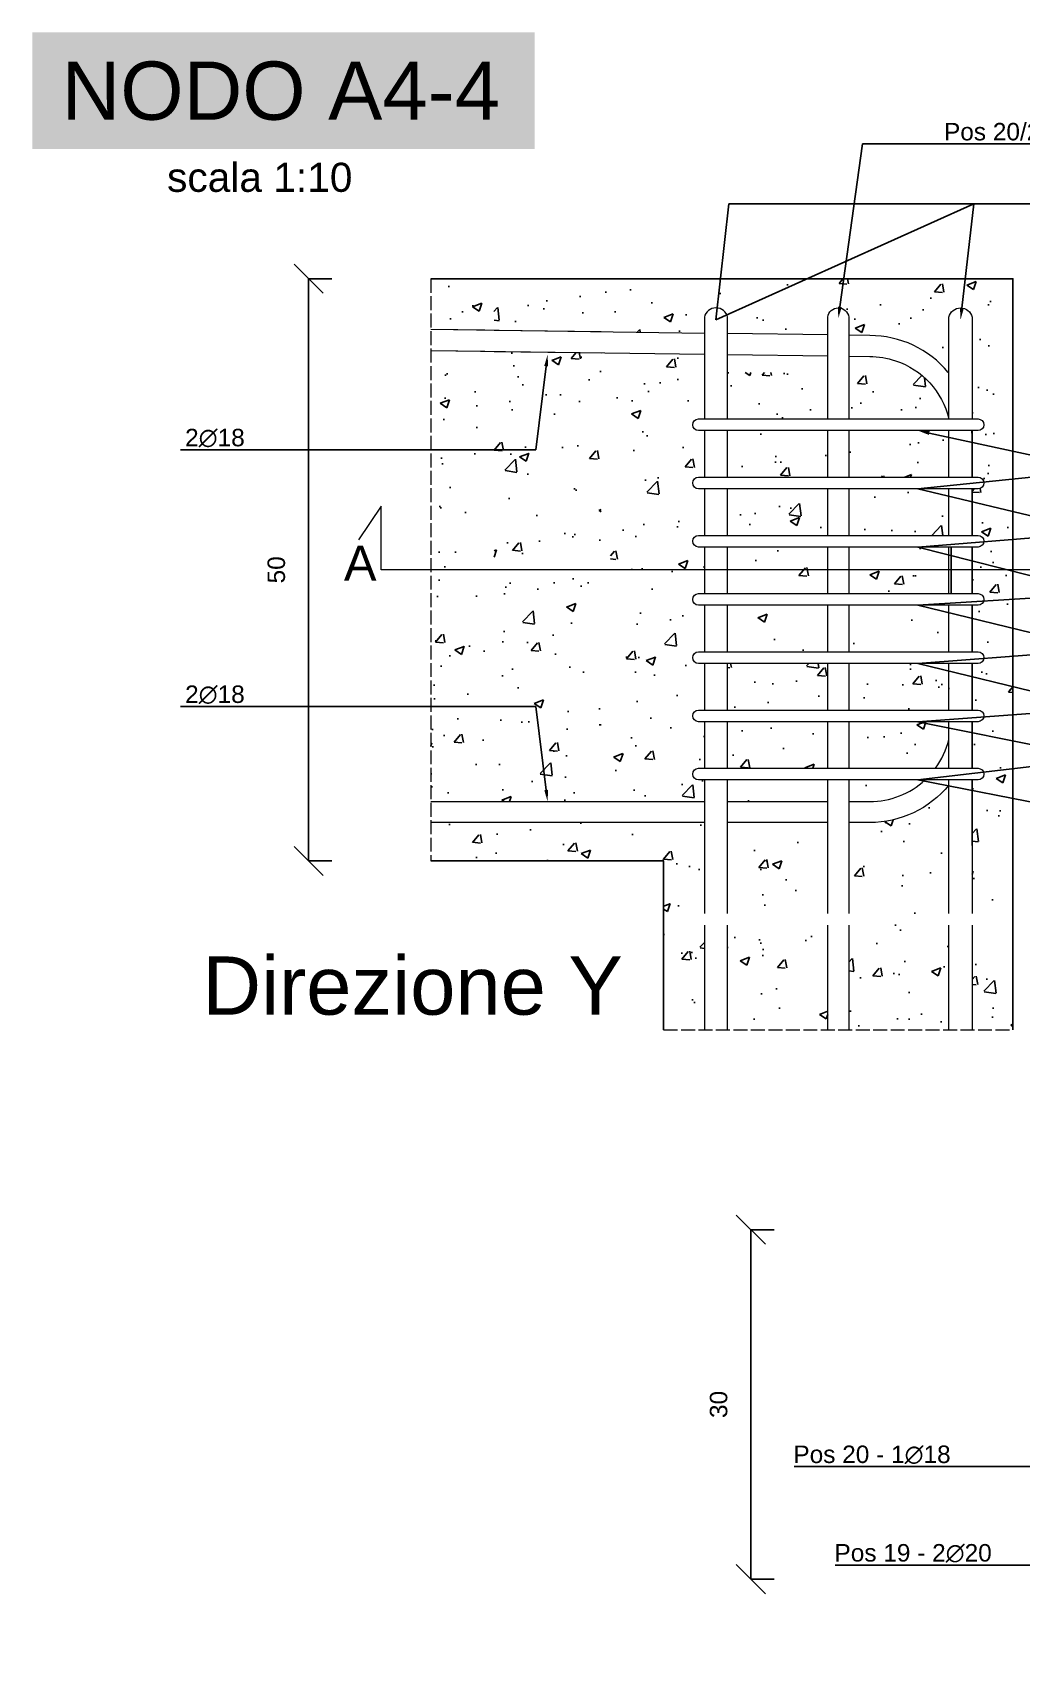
# Model space of a CAD drawing. Header units: millimetres. Extents: x -455371 to 117772, y -78417 to 116564.
# Drawn here: x -333745 to -332895, y 115171 to 116564 of the extents above; entities that cross this region are included whole.
import ezdxf
from ezdxf import colors
from ezdxf.entities.mleader import LeaderData, LeaderLine
from ezdxf.math import Vec2, Vec3

# ---------------------------------------------------------------- set-up
doc = ezdxf.new("R2010")
doc.units = ezdxf.units.MM
doc.linetypes.add('ACAD_ISO02W100', pattern=[15, 12, -3])
doc.layers.get('0').update_dxf_attribs({"color": 255})
for name, color, linetype, lineweight in [('armature', 5, 'Continuous', 18), ('Cls', 7, 'Continuous', 25), ('quote', 5, 'Continuous', 15), ('Scritte', 7, 'Continuous', 15), ('staffe', 10, 'Continuous', 15), ('tratteggio 1 a 50', 230, 'ACAD_ISO02W100', 15)]:
    doc.layers.add(name, color=color, linetype=linetype, lineweight=lineweight)
doc.layers.add('RETINI', color=253, linetype='Continuous')
doc.styles.get("Standard").update_dxf_attribs({"font": 'arial.ttf'})
doc.dimstyles.new('scala 1 a 10', dxfattribs={"dimtxt": 15, "dimasz": 25, "dimexe": 0.183, "dimexo": 0.1, "dimgap": 20, "dimtad": 2, "dimdec": 0, "dimlfac": 0.1, "dimzin": 0, "dimdsep": 46, "dimtxsty": 'Standard', "dimblk": 'OBLIQUE', "dimcen": -25, "dimadec": 0, "dimazin": 0, "dimtfac": 1, "dimtdec": 0, "dimtofl": 0, "dimtmove": 0, "dimatfit": 3, "dimfxl": 20, "dimfxlon": 1, "dimtolj": 1, "dimtzin": 0, "dimarcsym": 0})

# ---------------------------------------------------------------- blocks, each defined once
blk = doc.blocks.new('*U1365')
at = {"layer": 'staffe'}
blk.add_lwpolyline([(-120, 5), (120, 5, -1), (120, -5), (-120, -5, -1)], format="xyb", close=True, dxfattribs=at)
blk = doc.blocks.new('*U1366')
at = {"layer": 'armature', "color": 0, "linetype": 'ByBlock', "lineweight": -2, "transparency": 16777216}
for p in [(0, 300), (0, 250), (0, 200), (0, 150), (0, 100), (0, 50), (0, 0)]:
    blk.add_blockref('*U1365', p, dxfattribs=at)
blk = doc.blocks.new('_Oblique')
at = {"color": 0, "linetype": 'ByBlock', "lineweight": -2}
blk.add_line((-0.5, -0.5), (0.5, 0.5), dxfattribs=at)
blk = doc.blocks.new('*D2411')
at = {"layer": 'Defpoints', "color": 0, "transparency": 16777216}
for p in [(-332794.3, 115535.9), (-333127.6, 115235.9), (-332794.3, 115235.9)]:
    blk.add_point(p, dxfattribs=at)
at = {"layer": 'quote', "color": 0, "lineweight": -2, "transparency": 16777216}
for p, q in [((-333107.6, 115535.9), (-333127.7, 115535.9)), ((-333127.6, 115535.9), (-333127.6, 115235.9)), ((-333107.6, 115235.9), (-333127.7, 115235.9))]:
    blk.add_line(p, q, dxfattribs=at)
at = {"layer": 'quote', "color": 0, "lineweight": -2, "transparency": 16777216, "xscale": 25, "yscale": 25, "zscale": 25}
for p, rotation in [((-333127.6, 115535.9), 90), ((-333127.6, 115235.9), 270)]:
    blk.add_blockref('_Oblique', p, dxfattribs=dict(at, rotation=rotation))
at = {"layer": 'quote', "color": 0, "transparency": 16777216, "insert": (-333155.2, 115385.9), "char_height": 15, "attachment_point": 5, "rotation": 90}
blk.add_mtext('\\A1;30', dxfattribs=at)
blk = doc.blocks.new('*D2416')
at = {"layer": 'Defpoints', "color": 0, "transparency": 16777216}
for p in [(-333507.3, 116352.6), (-332902.5, 116352.6), (-332902.5, 115852.6)]:
    blk.add_point(p, dxfattribs=at)
at = {"layer": 'quote', "color": 0, "lineweight": -2, "transparency": 16777216}
for p, q in [((-333487.3, 116352.6), (-333507.5, 116352.6)), ((-333507.3, 115852.6), (-333507.3, 116352.6)), ((-333487.3, 115852.6), (-333507.5, 115852.6))]:
    blk.add_line(p, q, dxfattribs=at)
at = {"layer": 'quote', "color": 0, "lineweight": -2, "transparency": 16777216, "xscale": 25, "yscale": 25, "zscale": 25}
for p, rotation in [((-333507.3, 116352.6), 90), ((-333507.3, 115852.6), 270)]:
    blk.add_blockref('_Oblique', p, dxfattribs=dict(at, rotation=rotation))
at = {"layer": 'quote', "color": 0, "transparency": 16777216, "insert": (-333535, 116102.6), "char_height": 15, "attachment_point": 5, "rotation": 90}
blk.add_mtext('\\A1;50', dxfattribs=at)

msp = doc.modelspace()

# ---------------------------------------------------------------- hatches: boundary and pattern name
at = {"layer": 'RETINI'}
h = msp.add_hatch(dxfattribs=at)
h.set_pattern_fill('AR-CONC', color=256, scale=0.45)
h.paths.add_polyline_path([(-333356.1, 116290.3), (-333402.5, 116290.9), (-333402.5, 115903.6), (-333356.1, 115903.6)], flags=17)
h.paths.add_polyline_path([(-333256.1, 116288.9), (-333348.1, 116290.2), (-333348.1, 115903.6), (-333256.1, 115903.6)], flags=17)
h.paths.add_polyline_path([(-333167.5, 116172.2), (-333172.5, 116172.2, -1), (-333172.5, 116182.2), (-333167.5, 116182.2), (-333167.5, 116222.2), (-333172.5, 116222.2, -1), (-333172.5, 116232.2), (-333167.5, 116232.2), (-333167.5, 116272.2), (-333172.5, 116272.2, -1), (-333172.5, 116282.2), (-333167.5, 116282.2), (-333167.5, 116287.7), (-333248.1, 116288.8), (-333248.1, 115903.6), (-333167.5, 115903.6), (-333167.5, 115922.2), (-333172.5, 115922.2, -1), (-333172.5, 115932.2), (-333167.5, 115932.2), (-333167.5, 115972.2), (-333172.5, 115972.2, -1), (-333172.5, 115982.2), (-333167.5, 115982.2), (-333167.5, 116022.2), (-333172.5, 116022.2, -1), (-333172.5, 116032.2), (-333167.5, 116032.2), (-333167.5, 116072.2), (-333172.5, 116072.2, -1), (-333172.5, 116082.2), (-333167.5, 116082.2), (-333167.5, 116122.2), (-333172.5, 116122.2, -1), (-333172.5, 116132.2), (-333167.5, 116132.2)], flags=17)
h.paths.add_polyline_path([(-333061.5, 116272.2), (-333147.5, 116272.2), (-333147.5, 116232.2), (-333061.5, 116232.2)], flags=17)
h.paths.add_polyline_path([(-332984.1, 116272.2), (-333043.5, 116272.2), (-333043.5, 116232.2), (-332957.5, 116232.2), (-332957.5, 116232.4, 0.176254)], flags=17)
h.paths.add_polyline_path([(-333061.5, 116222.2), (-333147.5, 116222.2), (-333147.5, 116182.2), (-333061.5, 116182.2)], flags=17)
h.paths.add_polyline_path([(-332957.5, 116222.2), (-333043.5, 116222.2), (-333043.5, 116182.2), (-332957.5, 116182.2)], flags=17)
h.paths.add_polyline_path([(-333061.5, 116172.2), (-333147.5, 116172.2), (-333147.5, 116132.2), (-333061.5, 116132.2)], flags=17)
h.paths.add_polyline_path([(-332957.5, 116172.2), (-333043.5, 116172.2), (-333043.5, 116132.2), (-332957.5, 116132.2)], flags=17)
h.paths.add_polyline_path([(-333061.5, 116122.2), (-333147.5, 116122.2), (-333147.5, 116082.2), (-333061.5, 116082.2)], flags=17)
h.paths.add_polyline_path([(-332957.5, 116122.2), (-333043.5, 116122.2), (-333043.5, 116082.2), (-332957.5, 116082.2)], flags=17)
h.paths.add_polyline_path([(-333061.5, 116072.2), (-333147.5, 116072.2), (-333147.5, 116032.2), (-333061.5, 116032.2)], flags=17)
h.paths.add_polyline_path([(-332957.5, 116072.2), (-333043.5, 116072.2), (-333043.5, 116032.2), (-332957.5, 116032.2)], flags=17)
h.paths.add_polyline_path([(-333061.5, 116022.2), (-333147.5, 116022.2), (-333147.5, 115982.2), (-333061.5, 115982.2)], flags=17)
h.paths.add_polyline_path([(-332957.5, 116022.2), (-333043.5, 116022.2), (-333043.5, 115982.2), (-332957.5, 115982.2)], flags=17)
h.paths.add_polyline_path([(-333061.5, 115972.2), (-333147.5, 115972.2), (-333147.5, 115932.2), (-333061.5, 115932.2)], flags=17)
h.paths.add_polyline_path([(-332957.5, 115972.2), (-333043.5, 115972.2), (-333043.5, 115932.2), (-332969, 115932.2, 0.098284), (-332957.5, 115956.9)], flags=17)
h.paths.add_polyline_path([(-332977.9, 115922.2), (-333043.5, 115922.2), (-333043.5, 115903.6), (-333025.5, 115903.6, 0.18915)], flags=17)
h.paths.add_polyline_path([(-333061.5, 115922.2), (-333147.5, 115922.2), (-333147.5, 115903.6), (-333061.5, 115903.6)], flags=17)
h.paths.add_polyline_path([(-333061.5, 115885.6), (-333147.5, 115885.6), (-333147.5, 115807.6), (-333061.5, 115807.6)], flags=17)
h.paths.add_polyline_path([(-332957.5, 115917.7, -0.22444), (-333025.5, 115885.6), (-333043.5, 115885.6), (-333043.5, 115807.6), (-332957.5, 115807.6)], flags=17)
h.paths.add_polyline_path([(-333061.5, 115797.6), (-333147.5, 115797.6), (-333147.5, 115707.6), (-333061.5, 115707.6)], flags=17)
h.paths.add_polyline_path([(-332957.5, 115797.6), (-333043.5, 115797.6), (-333043.5, 115707.6), (-332957.5, 115707.6)], flags=17)
edge = h.paths.add_edge_path()
edge.add_line((-332937.5, 115707.6), (-332902.5, 115707.6))
edge.add_line((-332902.5, 115707.6), (-332902.5, 116352.6))
edge.add_line((-332902.5, 116352.6), (-333202.5, 116352.6))
edge.add_line((-333202.5, 116352.6), (-333402.5, 116352.6))
edge.add_line((-333402.5, 116352.6), (-333402.5, 116308.9))
edge.add_line((-333402.5, 116308.9), (-333356.1, 116308.3))
edge.add_line((-333356.1, 116308.3), (-333356.1, 116323.6))
edge.add_arc((-333352.1, 116323.6), 4, 2.2127, 180.0004, ccw=False)
edge.add_line((-333348.1, 116323.7), (-333348.1, 116308.2))
edge.add_line((-333348.1, 116308.2), (-333256.1, 116306.9))
edge.add_line((-333256.1, 116306.9), (-333256.1, 116323.6))
edge.add_arc((-333252.1, 116323.6), 4, 2.2127, 180.0004, ccw=False)
edge.add_line((-333248.1, 116323.7), (-333248.1, 116306.8))
edge.add_line((-333248.1, 116306.8), (-333167.5, 116305.7))
edge.add_line((-333167.5, 116305.7), (-333167.5, 116319.6))
edge.add_arc((-333157.5, 116317.3), 10.3, 12.6856, 167.3144, ccw=False)
edge.add_line((-333147.5, 116319.6), (-333147.5, 116305.5))
edge.add_line((-333147.5, 116305.5), (-333061.5, 116304.3))
edge.add_line((-333061.5, 116304.3), (-333061.5, 116319.6))
edge.add_arc((-333052.5, 116318.5), 9.06, 6.7382, 173.2618, ccw=False)
edge.add_line((-333043.5, 116319.6), (-333043.5, 116304))
edge.add_line((-333043.5, 116304), (-333025.5, 116303.8))
edge.add_arc((-333025.5, 116215.8), 88, 49.0098, 90, ccw=False)
edge.add_line((-332967.8, 116282.2), (-332957.5, 116282.2))
edge.add_line((-332957.5, 116282.2), (-332957.5, 116319.6))
edge.add_arc((-332947.5, 116317.3), 10.3, 12.6856, 167.3144, ccw=False)
edge.add_line((-332937.5, 116319.6), (-332937.5, 116282.2))
edge.add_line((-332937.5, 116282.2), (-332932.5, 116282.2))
edge.add_arc((-332932.5, 116277.2), 5, -90, 90, ccw=False)
edge.add_line((-332932.5, 116272.2), (-332937.5, 116272.2))
edge.add_line((-332937.5, 116272.2), (-332937.5, 116232.2))
edge.add_line((-332937.5, 116232.2), (-332932.5, 116232.2))
edge.add_arc((-332932.5, 116227.2), 5, -90, 90, ccw=False)
edge.add_line((-332932.5, 116222.2), (-332937.5, 116222.2))
edge.add_line((-332937.5, 116222.2), (-332937.5, 116182.2))
edge.add_line((-332937.5, 116182.2), (-332932.5, 116182.2))
edge.add_arc((-332932.5, 116177.2), 5, -90, 90, ccw=False)
edge.add_line((-332932.5, 116172.2), (-332937.5, 116172.2))
edge.add_line((-332937.5, 116172.2), (-332937.5, 116132.2))
edge.add_line((-332937.5, 116132.2), (-332932.5, 116132.2))
edge.add_arc((-332932.5, 116127.2), 5, -90, 90, ccw=False)
edge.add_line((-332932.5, 116122.2), (-332937.5, 116122.2))
edge.add_line((-332937.5, 116122.2), (-332937.5, 116082.2))
edge.add_line((-332937.5, 116082.2), (-332932.5, 116082.2))
edge.add_arc((-332932.5, 116077.2), 5, -90, 90, ccw=False)
edge.add_line((-332932.5, 116072.2), (-332937.5, 116072.2))
edge.add_line((-332937.5, 116072.2), (-332937.5, 116032.2))
edge.add_line((-332937.5, 116032.2), (-332932.5, 116032.2))
edge.add_arc((-332932.5, 116027.2), 5, -90, 90, ccw=False)
edge.add_line((-332932.5, 116022.2), (-332937.5, 116022.2))
edge.add_line((-332937.5, 116022.2), (-332937.5, 115982.2))
edge.add_line((-332937.5, 115982.2), (-332932.5, 115982.2))
edge.add_arc((-332932.5, 115977.2), 5, -90, 90, ccw=False)
edge.add_line((-332932.5, 115972.2), (-332937.5, 115972.2))
edge.add_line((-332937.5, 115972.2), (-332937.5, 115932.2))
edge.add_line((-332937.5, 115932.2), (-332932.5, 115932.2))
edge.add_arc((-332932.5, 115927.2), 5, -90, 90, ccw=False)
edge.add_line((-332932.5, 115922.2), (-332937.5, 115922.2))
edge.add_line((-332937.5, 115922.2), (-332937.5, 115807.6))
edge.add_line((-332937.5, 115807.6), (-332932.5, 115807.6))
edge.add_arc((-332932.5, 115802.6), 5, -90, 90, ccw=False)
edge.add_line((-332932.5, 115797.6), (-332937.5, 115797.6))
edge.add_line((-332937.5, 115797.6), (-332937.5, 115707.6))
edge = h.paths.add_edge_path()
edge.add_line((-333202.5, 115707.6), (-333167.5, 115707.6))
edge.add_line((-333167.5, 115707.6), (-333167.5, 115797.6))
edge.add_line((-333167.5, 115797.6), (-333172.5, 115797.6))
edge.add_arc((-333172.5, 115802.6), 5, 90, 270, ccw=False)
edge.add_line((-333172.5, 115807.6), (-333167.5, 115807.6))
edge.add_line((-333167.5, 115807.6), (-333167.5, 115885.6))
edge.add_line((-333167.5, 115885.6), (-333248.1, 115885.6))
edge.add_line((-333248.1, 115885.6), (-333248.1, 115881.6))
edge.add_arc((-333252.1, 115881.4), 4, -180, 2.2127, ccw=False)
edge.add_line((-333256.1, 115881.4), (-333256.1, 115885.6))
edge.add_line((-333256.1, 115885.6), (-333348.1, 115885.6))
edge.add_line((-333348.1, 115885.6), (-333348.1, 115881.6))
edge.add_arc((-333352.1, 115881.4), 4, -180, 2.2127, ccw=False)
edge.add_line((-333356.1, 115881.4), (-333356.1, 115885.6))
edge.add_line((-333356.1, 115885.6), (-333402.5, 115885.6))
edge.add_line((-333402.5, 115885.6), (-333402.5, 115852.6))
edge.add_line((-333402.5, 115852.6), (-333202.5, 115852.6))
edge.add_line((-333202.5, 115852.6), (-333202.5, 115707.6))

# ---------------------------------------------------------------- linework, layer by layer
at = {"layer": 'armature'}
for points in [[(-333147.5, 116282.2), (-333147.5, 116319.6, 0.799925), (-333167.5, 116319.6), (-333167.5, 116282.2)], [(-333061.5, 116282.2), (-333061.5, 116319.6, -0.888806), (-333043.5, 116319.6), (-333043.5, 116282.2)], [(-332957.5, 116282.2), (-332957.5, 116319.6, -0.799925), (-332937.5, 116319.6), (-332937.5, 116282.2)], [(-332958, 116272.2, 0.222243), (-333025.5, 116303.8), (-333043.5, 116304)], [(-333043.5, 116286), (-333025.5, 116285.8, -0.080424), (-333003.4, 116282.2)], [(-333003.4, 116282.2, -0.258793), (-332957.5, 116232.2)], [(-332957.5, 116271.7, 0.002093), (-332958, 116272.2)], [(-332937.5, 116182.2), (-332937.5, 116215.8, 0.018269), (-332937.8, 116222.2, 0.018269)], [(-332969, 115932.2, 0.098284), (-332957.5, 115956.9, 0.098284)], [(-333043.5, 115903.6), (-333025.5, 115903.6, 0.18915), (-332977.9, 115922.2)], [(-332957.5, 115917.7, -0.22444), (-333025.5, 115885.6), (-333043.5, 115885.6)]]:
    msp.add_lwpolyline(points, format="xyb", dxfattribs=at)
for points in [[(-333356.1, 116308.3), (-333402.5, 116308.9)], [(-333167.5, 116305.7), (-333402.5, 116308.9)], [(-333256.1, 116306.9), (-333348.1, 116308.2)], [(-333061.5, 116304.3), (-333147.5, 116305.5)], [(-333402.5, 116290.9), (-333356.1, 116290.3)], [(-333402.5, 116290.9), (-333167.5, 116287.7)], [(-333348.1, 116290.2), (-333256.1, 116288.9)], [(-333147.5, 116287.5), (-333061.5, 116286.3)], [(-333167.5, 116282.2), (-333167.5, 116232.2)], [(-333147.5, 116232.2), (-333147.5, 116282.2)], [(-333061.5, 116232.2), (-333061.5, 116282.2)], [(-333043.5, 116282.2), (-333043.5, 116232.2)], [(-332957.5, 116232.2), (-332957.5, 116282.2)], [(-332937.5, 116282.2), (-332937.5, 116232.2)], [(-333167.5, 116222.2), (-333167.5, 116182.2)], [(-333147.5, 116182.2), (-333147.5, 116222.2)], [(-333061.5, 116182.2), (-333061.5, 116222.2)], [(-333043.5, 116222.2), (-333043.5, 116182.2)], [(-332957.5, 116182.2), (-332957.5, 116222.2)], [(-332937.5, 116222.2), (-332937.5, 116182.2)], [(-332937.5, 116222.2), (-332937.5, 116182.2)], [(-333167.5, 116172.2), (-333167.5, 116132.2)], [(-333147.5, 116132.2), (-333147.5, 116172.2)], [(-333061.5, 116132.2), (-333061.5, 116172.2)], [(-333043.5, 116172.2), (-333043.5, 116132.2)], [(-332957.5, 116132.2), (-332957.5, 116172.2)], [(-332937.5, 116132.2), (-332937.5, 116172.2)], [(-332937.5, 116172.2), (-332937.5, 116132.2)], [(-332937.5, 116172.2), (-332937.5, 116132.2)], [(-333167.5, 116122.2), (-333167.5, 116082.2)], [(-333147.5, 116082.2), (-333147.5, 116122.2)], [(-333061.5, 116082.2), (-333061.5, 116122.2)], [(-333043.5, 116122.2), (-333043.5, 116082.2)], [(-332957.5, 116082.2), (-332957.5, 116122.2)], [(-332955.5, 116082.2), (-332955.5, 116122.2)], [(-332955.5, 116122.2), (-332955.5, 116082.2)], [(-332937.5, 116082.2), (-332937.5, 116122.2)], [(-332937.5, 116122.2), (-332937.5, 116082.2)], [(-332937.5, 116122.2), (-332937.5, 116082.2)], [(-333167.5, 116072.2), (-333167.5, 116032.2)], [(-333147.5, 116032.2), (-333147.5, 116072.2)], [(-333061.5, 116032.2), (-333061.5, 116072.2)], [(-333043.5, 116072.2), (-333043.5, 116032.2)], [(-332957.5, 116032.2), (-332957.5, 116072.2)], [(-332937.5, 116032.2), (-332937.5, 116072.2)], [(-332937.5, 116072.2), (-332937.5, 116032.2)], [(-332937.5, 116072.2), (-332937.5, 116032.2)], [(-333167.5, 116022.2), (-333167.5, 115982.2)], [(-333147.5, 115982.2), (-333147.5, 116022.2)], [(-333061.5, 115982.2), (-333061.5, 116022.2)], [(-333043.5, 116022.2), (-333043.5, 115982.2)], [(-332957.5, 115982.2), (-332957.5, 116022.2)], [(-332937.5, 116022.2), (-332937.5, 115982.2)], [(-332937.5, 116022.2), (-332937.5, 115982.2)], [(-332937.5, 115982.2), (-332937.5, 116022.2)], [(-333167.5, 115972.2), (-333167.5, 115932.2)], [(-333147.5, 115932.2), (-333147.5, 115972.2)], [(-333061.5, 115932.2), (-333061.5, 115972.2)], [(-333043.5, 115972.2), (-333043.5, 115932.2)], [(-332957.5, 115932.2), (-332957.5, 115972.2)], [(-332937.5, 115932.2), (-332937.5, 115972.2)], [(-332937.5, 115972.2), (-332937.5, 115932.2)], [(-333167.5, 115922.2), (-333167.5, 115807.6)], [(-333147.5, 115807.6), (-333147.5, 115922.2)], [(-333061.5, 115807.6), (-333061.5, 115922.2)], [(-333043.5, 115922.2), (-333043.5, 115807.6)], [(-332957.5, 115807.6), (-332957.5, 115922.2)], [(-332937.5, 115865.8), (-332937.5, 115865.8), (-332937.5, 115922.2)], [(-332937.5, 115922.2), (-332937.5, 115807.6)], [(-333402.5, 115903.6), (-333356.1, 115903.6)], [(-333402.5, 115903.6), (-333167.5, 115903.6)], [(-333348.1, 115903.6), (-333256.1, 115903.6)], [(-333147.5, 115903.6), (-333061.5, 115903.6)], [(-333356.1, 115885.6), (-333402.5, 115885.6)], [(-333167.5, 115885.6), (-333402.5, 115885.6)], [(-333256.1, 115885.6), (-333348.1, 115885.6)], [(-333061.5, 115885.6), (-333147.5, 115885.6)], [(-333167.5, 115797.6), (-333167.5, 115707.6)], [(-333147.5, 115707.6), (-333147.5, 115797.6)], [(-333061.5, 115707.6), (-333061.5, 115797.6)], [(-333043.5, 115797.6), (-333043.5, 115707.6)], [(-332957.5, 115707.6), (-332957.5, 115797.6)], [(-332937.5, 115797.6), (-332937.5, 115707.6)]]:
    msp.add_lwpolyline(points, dxfattribs=at)
at = {"layer": 'Cls'}
for points in [[(-332902.5, 115707.6), (-332902.5, 116352.6), (-333202.5, 116352.6), (-333402.5, 116352.6)], [(-333402.5, 115852.6), (-333202.5, 115852.6), (-333202.5, 115707.6)]]:
    msp.add_lwpolyline(points, dxfattribs=at)
at = {"layer": 'quote'}
msp.add_lwpolyline([(-332770.5, 116128.5), (-332790.1, 116157.4), (-332790.1, 116102.6), (-332790.1, 116102.6), (-332790.1, 116102.6), (-332790.1, 116102.6), (-333444.9, 116102.6), (-333444.9, 116157.4), (-333464.5, 116128.5)], dxfattribs=at)
at = {"layer": 'tratteggio 1 a 50'}
for points in [[(-333402.5, 116352.6), (-333402.5, 115852.6)], [(-333202.5, 115707.6), (-332902.5, 115707.6)]]:
    msp.add_lwpolyline(points, dxfattribs=at)

# ---------------------------------------------------------------- block references
at = {"layer": 'armature'}
msp.add_blockref('*U1366', (-333052.5, 115927.2), dxfattribs=at)

# ---------------------------------------------------------------- texts
at = {"layer": 'Scritte', "insert": (-333719.5, 116539.1), "char_height": 50, "attachment_point": 1, "bg_fill": 1, "box_fill_scale": 1.5, "bg_fill_color": 253, "bg_fill_transparency": 0}
msp.add_mtext_dynamic_manual_height_columns('NODO A4-4', width=381.215, gutter_width=12.5, heights=[0], dxfattribs=at)
at = {"layer": 'Scritte', "attachment_point": 1}
for s, width, heights, insert, char_height in [('scala 1:10', 172.003, [34.7], (-333628.9, 116452.2), 25), ('\\pxt16;A', 52.404, [0], (-333477, 116123.4), 30), ('Direzione Y', 381.257, [89.6], (-333598.6, 115770.6), 50)]:
    msp.add_mtext_dynamic_manual_height_columns(s, width=width, gutter_width=12.5, heights=heights, dxfattribs=dict(at, insert=insert, char_height=char_height))

# ---------------------------------------------------------------- dimensions: what is measured, and where the dimension line sits
at = {"layer": 'quote'}
for base, p1, p2, picture, middle in [((-333507.3, 116352.6), (-332902.5, 115852.6), (-332902.5, 116352.6), '*D2416', (-333535, 116102.6)), ((-333127.6, 115235.9), (-332794.3, 115535.9), (-332794.3, 115235.9), '*D2411', (-333155.2, 115385.9))]:
    dim = msp.add_linear_dim(base=base, p1=p1, p2=p2, angle=90, dimstyle='scala 1 a 10', dxfattribs=at)
    dim.commit()
    dim.dimension.update_dxf_attribs({"geometry": picture, "text_midpoint": middle})

# ---------------------------------------------------------------- leaders
ml = msp.add_multileader_mtext('Standard', dxfattribs=at)
ml.set_content('Pos 20/24 - 2∅18', color=256)
ml.set_leader_properties()
ml.build(insert=Vec2(0, 0))
ml.multileader.update_dxf_attribs({"text_left_attachment_type": 6, "text_right_attachment_type": 6, "dogleg_length": 20, "arrow_head_size": 10})
ctx = ml.context
ctx.base_point, ctx.char_height, ctx.arrow_head_size, ctx.landing_gap_size, ctx.plane_origin = Vec3(-333011.7, 116468.4), 15, 10, 50, Vec3(-333048.5, 116407.9)
ctx.left_attachment, ctx.right_attachment = 6, 6
notes = []
notes.append((ctx, [(0, (1, 1, 0), (-333031.7, 116468.4), (1, 0), 20, [(1, [(-333052.5, 116318.5), (-333031.7, 116468.4)], 0, [])])]))
ctx.mtext.insert, ctx.mtext.flow_direction = Vec3(-332961.7, 116486.4), 5
ml = msp.add_multileader_mtext('Standard', dxfattribs=at)
ml.set_content('Pos 19/23 - 2∅20', color=256)
ml.set_leader_properties()
ml.build(insert=Vec2(0, 0))
ml.multileader.update_dxf_attribs({"text_left_attachment_type": 6, "text_right_attachment_type": 6, "dogleg_length": 20, "arrow_head_size": 10})
ctx = ml.context
ctx.base_point, ctx.char_height, ctx.arrow_head_size, ctx.landing_gap_size, ctx.plane_origin = Vec3(-332916, 116417), 15, 10, 50, Vec3(-332943.5, 116406.7)
ctx.left_attachment, ctx.right_attachment = 6, 6
notes.append((ctx, [(0, (1, 1, 0), (-332936, 116417), (1, 0), 20, [(0, [(-332947.5, 116317.3), (-332936, 116417), (-333157.5, 116317.3), (-333146.4, 116417)], 0, [])])]))
ctx.mtext.insert, ctx.mtext.flow_direction = Vec3(-332866, 116435), 5
ml = msp.add_multileader_mtext('Standard', dxfattribs=at)
ml.set_content('2∅18', color=256)
ml.set_leader_properties()
ml.build(insert=Vec2(0, 0))
ml.multileader.update_dxf_attribs({"text_left_attachment_type": 6, "text_right_attachment_type": 6, "dogleg_length": 20, "arrow_head_size": 10})
ctx = ml.context
ctx.base_point, ctx.char_height, ctx.arrow_head_size, ctx.landing_gap_size, ctx.plane_origin = Vec3(-333661.9, 116205.7), 15, 10, 50, Vec3(-333616.5, 116216)
ctx.left_attachment, ctx.right_attachment, ctx.text_align_type = 6, 6, 2
notes.append((ctx, [(0, (1, 1, 0), (-333492.2, 116205.7), (-1, 0), 20, [(0, [(-333302.1, 116287.5), (-333312.2, 116205.7)], 0, [])])]))
ctx.mtext.insert, ctx.mtext.alignment, ctx.mtext.flow_direction = Vec3(-333562.2, 116223.7), 3, 5
ml = msp.add_multileader_mtext('Standard', dxfattribs=at)
ml.set_content('7∅10/5', color=256)
ml.set_leader_properties()
ml.build(insert=Vec2(0, 0))
ml.multileader.update_dxf_attribs({"text_left_attachment_type": 6, "text_right_attachment_type": 6, "dogleg_length": 20, "arrow_head_size": 10})
ctx = ml.context
ctx.base_point, ctx.char_height, ctx.arrow_head_size, ctx.landing_gap_size, ctx.plane_origin = Vec3(-332807.4, 115824.8), 15, 10, 50, Vec3(-332875.6, 116366.6)
ctx.left_attachment, ctx.right_attachment = 6, 6
notes.append((ctx, [(0, (1, 1, 0), (-332827.4, 115824.8), (1, 0), 20, [(7, [(-332984.1, 116222.2), (-332827.4, 116188.2), (-332984.1, 116172.2), (-332827.4, 116134.8), (-332984.1, 116122.2), (-332827.4, 116082.2), (-332984.1, 116072.2), (-332827.4, 116034.1), (-332984.1, 116022.2), (-332827.4, 115983.8), (-332984.1, 115972.2), (-332827.4, 115940.6), (-332984.1, 115922.2), (-332827.4, 115891.7)], 0, [])])]))
ctx.mtext.insert, ctx.mtext.flow_direction = Vec3(-332757.4, 115842.8), 5
ml = msp.add_multileader_mtext('Standard', dxfattribs=at)
ml.set_content('2∅18', color=256)
ml.set_leader_properties()
ml.build(insert=Vec2(0, 0))
ml.multileader.update_dxf_attribs({"text_left_attachment_type": 6, "text_right_attachment_type": 6, "dogleg_length": 20, "arrow_head_size": 10})
ctx = ml.context
ctx.base_point, ctx.char_height, ctx.arrow_head_size, ctx.landing_gap_size, ctx.plane_origin = Vec3(-333661.9, 115985.3), 15, 10, 50, Vec3(-333616.5, 115975)
ctx.left_attachment, ctx.right_attachment, ctx.text_align_type = 6, 6, 2
notes.append((ctx, [(0, (1, 1, 0), (-333492.2, 115985.3), (-1, 0), 20, [(0, [(-333302.1, 115903.6), (-333312.2, 115985.3)], 0, [])])]))
ctx.mtext.insert, ctx.mtext.alignment, ctx.mtext.flow_direction = Vec3(-333562.2, 116003.3), 3, 5
ml = msp.add_multileader_mtext('Standard', dxfattribs=at)
ml.set_content('Pos 19 - 2∅20', color=256)
ml.set_leader_properties()
ml.build(insert=Vec2(0, 0))
ml.multileader.update_dxf_attribs({"text_left_attachment_type": 6, "text_right_attachment_type": 6, "dogleg_length": 20, "arrow_head_size": 10})
ctx = ml.context
ctx.base_point, ctx.char_height, ctx.arrow_head_size, ctx.landing_gap_size, ctx.plane_origin = Vec3(-333103.2, 115248), 15, 10, 50, Vec3(-332749.4, 115286.7)
ctx.left_attachment, ctx.right_attachment, ctx.text_align_type = 6, 6, 2
notes.append((ctx, [(0, (1, 1, 0), (-332850.7, 115248), (-1, 0), 20, [(1, [(-332749.4, 115286.7), (-332850.7, 115248), (-332749.4, 115485.1), (-332850.7, 115441.5)], 0, [])])]))
ctx.mtext.insert, ctx.mtext.alignment, ctx.mtext.flow_direction = Vec3(-332920.7, 115266), 3, 5
ml = msp.add_multileader_mtext('Standard', dxfattribs=at)
ml.set_content('Pos 20 - 1∅18', color=256)
ml.set_leader_properties()
ml.build(insert=Vec2(0, 0))
ml.multileader.update_dxf_attribs({"text_left_attachment_type": 6, "text_right_attachment_type": 6, "dogleg_length": 20, "arrow_head_size": 10})
ctx = ml.context
ctx.base_point, ctx.char_height, ctx.arrow_head_size, ctx.landing_gap_size, ctx.plane_origin = Vec3(-333138.5, 115332.6), 15, 10, 50, Vec3(-332441.5, 115250.4)
ctx.left_attachment, ctx.right_attachment, ctx.text_align_type = 6, 6, 2
notes.append((ctx, [(0, (1, 1, 0), (-332886, 115332.6), (-1, 0), 20, [(3, [(-332753.5, 115385.9), (-332886, 115332.6)], 0, [])])]))
ctx.mtext.insert, ctx.mtext.alignment, ctx.mtext.flow_direction = Vec3(-332956, 115350.6), 3, 5
for ctx, leaders in notes:
    for number, flags, end, landing, length, lines in leaders:
        leader = LeaderData()
        leader.index, (leader.has_last_leader_line, leader.has_dogleg_vector, leader.attachment_direction) = number, flags
        leader.last_leader_point, leader.dogleg_vector, leader.dogleg_length = Vec3(end), Vec3(landing), length
        for number, points, colour, breaks in lines:
            line = LeaderLine()
            line.index, line.vertices, line.color, line.breaks = number, Vec3.list(points), colors.encode_raw_color(colour), breaks
            leader.lines.append(line)
        ctx.leaders.append(leader)

doc.saveas('drawing.dxf')
